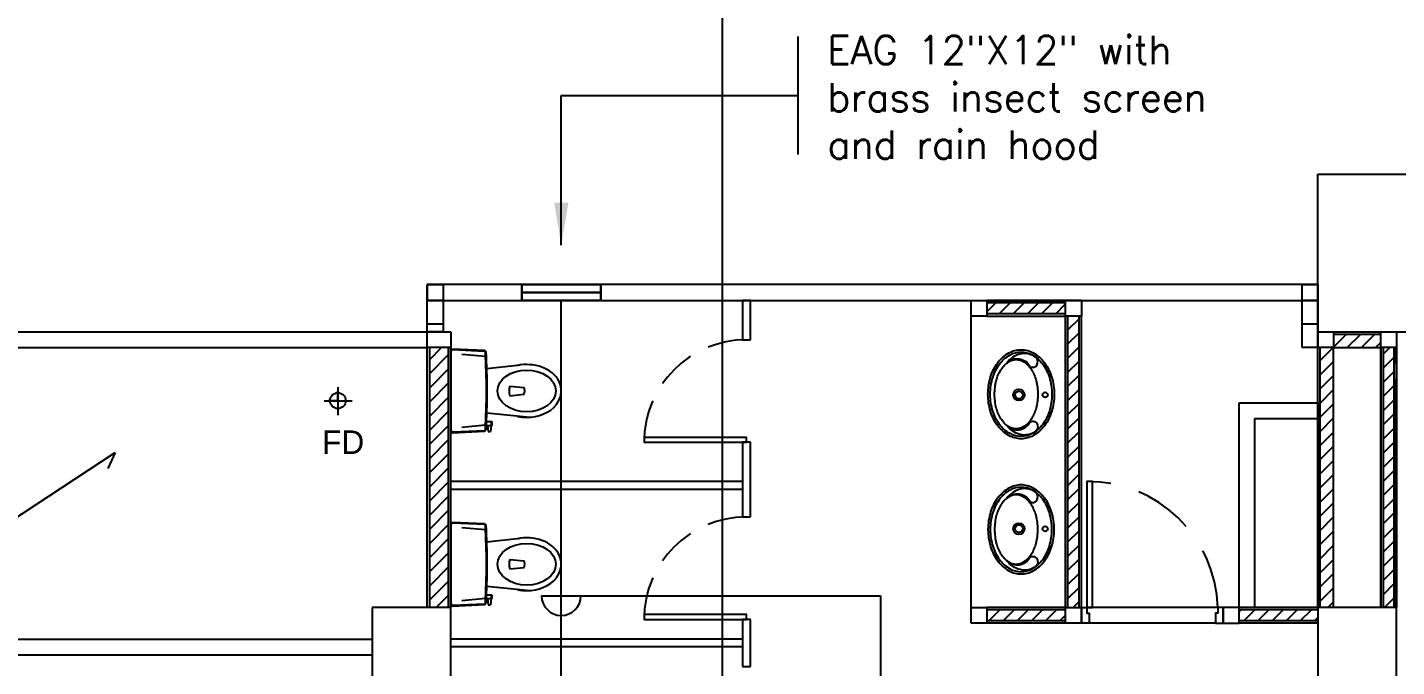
# Model space of a CAD drawing. Header units: millimetres. Extents: x -398 to 816, y -1 to 208.
# Drawn here: x 305.36 to 314.04, y 41.27 to 45.33 of the extents above; entities that cross this region are included whole.
import ezdxf

# ---------------------------------------------------------------- set-up
doc = ezdxf.new("R2010")
doc.units = ezdxf.units.MM
doc.linetypes.add('ACAD_ISO04W100', pattern=[30, 24, -3, 0, -3])
doc.linetypes.add('DASHED', pattern=[0.75, 0.5, -0.25])
for name, color, linetype in [('AA_Column', 5, 'Continuous'), ('AA_Door', 3, 'Continuous'), ('AA_FD', 6, 'Continuous'), ('AA_Floor', 31, 'Continuous'), ('AA_furn', 11, 'Continuous'), ('AA_Hatch', 8, 'Continuous'), ('AA_Wall', 1, 'Continuous'), ('AC EXF', 171, 'Continuous'), ('AC FCU', 221, 'Continuous'), ('AC Grille', 91, 'Continuous')]:
    doc.layers.add(name, color=color, linetype=linetype)
doc.styles.add('Romans', font='romans.shx')
doc.styles.add('style2', font='vit-s.shx', dxfattribs={"height": 3.2})

msp = doc.modelspace()

# ---------------------------------------------------------------- hatches: boundary and pattern name
at = {"layer": 'AA_Hatch'}
h = msp.add_hatch(dxfattribs=at)
h.set_pattern_fill('ANSI31', color=9, scale=0.02, style=0)
h.set_pattern_definition([(45, (-498.769, -475.90679), (-0.0449012806, 0.0449012806), [])])
h.paths.add_polyline_path([(308.0296, 43.2989), (307.9096, 43.2989), (307.9096, 41.6489), (308.0296, 41.6489)])
h.paths.add_polyline_path([(308.0446, 41.1489), (307.9096, 41.1489), (307.9096, 40.4489), (308.0446, 40.4489)])
h.paths.add_polyline_path([(308.0296, 40.3489), (307.9096, 40.3489), (307.9096, 37.8989), (308.0296, 37.8989)])
h.paths.add_polyline_path([(309.7658, 40.4339), (308.0446, 40.4339), (308.0446, 40.3639), (309.7658, 40.3639)])
h.paths.add_polyline_path([(311.9446, 40.4339), (309.7658, 40.4339), (309.7658, 40.3639), (311.9446, 40.3639)])
h.paths.add_polyline_path([(312.5446, 40.4339), (312.0446, 40.4339), (312.0446, 40.3639), (312.5446, 40.3639)])
h.paths.add_polyline_path([(313.7946, 40.4339), (313.6446, 40.4339), (313.6446, 40.3639), (313.7946, 40.3639)])
h.paths.add_polyline_path([(313.9446, 40.4339), (313.7946, 40.4339), (313.7946, 40.3639), (313.9446, 40.3639)])
h.paths.add_polyline_path([(314.0296, 41.1489), (313.9596, 41.1489), (313.9596, 40.4489), (314.0296, 40.4489)])
h.paths.add_polyline_path([(314.0296, 40.3489), (313.9596, 40.3489), (313.9596, 37.8989), (314.0296, 37.8989)])
h.paths.add_polyline_path([(313.6446, 43.2989), (313.5596, 43.2989), (313.5596, 41.6489), (313.6446, 41.6489)])
h.paths.add_polyline_path([(313.7946, 43.3839), (313.6446, 43.3839), (313.6446, 43.2989), (313.7946, 43.2989)])
h.paths.add_polyline_path([(313.9446, 43.3839), (313.7946, 43.3839), (313.7946, 43.2989), (313.9446, 43.2989)])
h.paths.add_polyline_path([(314.0296, 43.2989), (313.9596, 43.2989), (313.9596, 41.6489), (314.0296, 41.6489)])

# ---------------------------------------------------------------- linework, layer by layer
at = {"layer": 'AA_Column', "color": 9}
for p, q in [((308.0446, 41.6489), (307.5446, 41.6489)), ((307.5446, 41.6489), (307.5446, 41.1489)), ((308.0446, 41.1489), (308.0446, 41.6489))]:
    msp.add_line(p, q, dxfattribs=at)
msp.add_lwpolyline([(313.5446, 41.1489), (314.0446, 41.1489), (314.0446, 41.6489), (313.5446, 41.6489)], close=True, dxfattribs=at)
at = {"layer": 'AA_Door', "color": 9}
for points in [[(309.2696, 42.7289), (309.2696, 42.6989), (309.9196, 42.6989), (309.9196, 42.7289)], [(312.1146, 41.6489), (312.1146, 42.4489), (312.0796, 42.4489), (312.0796, 41.6489)], [(309.2696, 41.6039), (309.2696, 41.5739), (309.9196, 41.5739), (309.9196, 41.6039)]]:
    msp.add_lwpolyline(points, close=True, dxfattribs=at)
for points in [[(312.0446, 41.5489), (312.0446, 41.6489), (312.0796, 41.6489), (312.0796, 41.6139), (312.0946, 41.6139), (312.0946, 41.5489), (312.0446, 41.5489)], [(312.9446, 41.5489), (312.9446, 41.6489), (312.9096, 41.6489), (312.9096, 41.6139), (312.8946, 41.6139), (312.8946, 41.5489), (312.9446, 41.5489)]]:
    msp.add_lwpolyline(points, dxfattribs=at)
at = {"layer": 'AA_Door', "color": 9, "linetype": 'DASHED', "ltscale": 0.5}
for centre in [(309.9196, 42.6989), (309.9196, 41.5739)]:
    msp.add_arc(centre, 0.65, 90, 180, dxfattribs=at)
at = {"layer": 'AA_Door', "color": 9, "linetype": 'DASHED', "ltscale": 0.75}
msp.add_arc((312.0872, 41.6263), 0.8227, 1.57955, 90.52926, dxfattribs=at)
at = {"layer": 'AA_FD', "color": 6}
for p, q in [((307.3273, 43.0482), (307.3273, 42.87)), ((307.3273, 42.962), (307.3273, 43.0232)), ((307.24, 42.962), (307.4182, 42.962)), ((307.3273, 42.962), (307.265, 42.962)), ((305.146, 42.1284), (305.9132, 42.6322)), ((305.9132, 42.6322), (305.8666, 42.5312))]:
    msp.add_line(p, q, dxfattribs=at)
msp.add_circle((307.3273, 42.962), 0.05, dxfattribs=at)
at = {"layer": 'AA_Floor', "color": 9}
for p, q in [((313.5446, 43.3989), (313.5446, 44.3989)), ((313.5446, 44.3989), (347.1446, 44.3989)), ((302.5446, 43.3989), (307.8946, 43.3989)), ((314.0446, 43.3989), (345.5446, 43.3989)), ((302.5446, 43.2989), (307.8946, 43.2989)), ((313.0446, 42.9489), (313.5446, 42.9489)), ((313.0446, 41.6489), (313.0446, 42.9489)), ((313.5446, 42.9489), (313.5446, 41.6489)), ((313.1446, 42.8489), (313.5446, 42.8489)), ((313.1446, 41.6489), (313.1446, 42.8489)), ((313.5446, 42.8489), (313.5446, 41.6489)), ((312.9096, 41.6489), (312.0796, 41.6489)), ((313.5446, 41.6489), (313.0446, 41.6489)), ((313.5446, 41.6489), (313.1446, 41.6489)), ((312.8946, 41.5489), (312.0946, 41.5489))]:
    msp.add_line(p, q, dxfattribs=at)
at = {"layer": 'AA_furn', "color": 9}
for p, q in [((308.0446, 43.2814), (308.0546, 43.2914)), ((308.0446, 43.2744), (308.0566, 43.2863)), ((308.0446, 43.2814), (308.0446, 42.7664)), ((308.0546, 43.2914), (308.2571, 43.2822)), ((308.0566, 43.2863), (308.255, 43.2773)), ((308.255, 43.2773), (308.2628, 43.2696)), ((308.2571, 43.2822), (308.2677, 43.2718)), ((308.2646, 43.242), (308.1146, 43.2552)), ((308.4647, 43.1851), (308.2724, 43.1649)), ((308.4184, 43.0539), (308.5084, 43.0449)), ((308.4184, 42.9939), (308.5084, 43.0029)), ((308.2704, 42.8304), (308.3042, 42.8304)), ((308.525, 42.8564), (308.2724, 42.8829)), ((308.2992, 42.8304), (308.2992, 42.8054)), ((308.3042, 42.8304), (308.3042, 42.8054)), ((308.0446, 42.7735), (308.0566, 42.7615)), ((308.0446, 42.7664), (308.0546, 42.7564)), ((308.2571, 42.7656), (308.0546, 42.7564)), ((308.255, 42.7705), (308.0566, 42.7615)), ((308.2642, 42.8057), (308.1146, 42.7926)), ((308.255, 42.7705), (308.2628, 42.7783)), ((308.2571, 42.7656), (308.2677, 42.7761)), ((308.2692, 42.8054), (308.3042, 42.8054)), ((308.2767, 42.8054), (308.2802, 42.7656)), ((308.2802, 42.7656), (308.2958, 42.7656)), ((308.2992, 42.8054), (308.2958, 42.7656)), ((308.0446, 42.1814), (308.0546, 42.1914)), ((308.0446, 42.1744), (308.0566, 42.1863)), ((308.0446, 42.1814), (308.0446, 41.6664)), ((308.0546, 42.1914), (308.2571, 42.1822)), ((308.0566, 42.1863), (308.255, 42.1773)), ((308.2646, 42.142), (308.1146, 42.1552)), ((308.255, 42.1773), (308.2628, 42.1696)), ((308.2571, 42.1822), (308.2677, 42.1718)), ((308.4647, 42.0851), (308.2724, 42.0649)), ((308.4184, 41.9539), (308.5084, 41.9449)), ((308.4184, 41.8939), (308.5084, 41.9029)), ((308.2642, 41.7057), (308.1146, 41.6926)), ((308.2692, 41.7054), (308.3042, 41.7054)), ((308.2704, 41.7304), (308.3042, 41.7304)), ((308.525, 41.7564), (308.2724, 41.7829)), ((308.2767, 41.7054), (308.2802, 41.6656)), ((308.2992, 41.7054), (308.2958, 41.6656)), ((308.2992, 41.7304), (308.2992, 41.7054)), ((308.3042, 41.7304), (308.3042, 41.7054)), ((308.0446, 41.6735), (308.0566, 41.6615)), ((308.0446, 41.6664), (308.0546, 41.6564)), ((308.2571, 41.6656), (308.0546, 41.6564)), ((308.255, 41.6705), (308.0566, 41.6615)), ((308.255, 41.6705), (308.2628, 41.6783)), ((308.2571, 41.6656), (308.2677, 41.6761)), ((308.2802, 41.6656), (308.2958, 41.6656))]:
    msp.add_line(p, q, dxfattribs=at)
for points in [[(311.662, 42.7204, -0.12778), (311.585, 42.7404, -0.106194), (311.5135, 42.8032, -0.085342), (311.4688, 42.8915, -0.074814), (311.452, 43.0029, -0.074814), (311.4688, 43.1144, -0.085342), (311.5135, 43.2027, -0.106194), (311.585, 43.2654, -0.12778), (311.662, 43.2854, -0.12778), (311.7389, 43.2654, -0.106194), (311.8105, 43.2027, -0.085342), (311.8552, 43.1144, -0.074814), (311.872, 43.0029, -0.074814), (311.8552, 42.8915, -0.085342), (311.8105, 42.8032, -0.106194), (311.7389, 42.7404, -0.12778)], [(311.662, 42.7347, -0.12778), (311.592, 42.7529, -0.106194), (311.5249, 42.8117, -0.085342), (311.4824, 42.8957, -0.074814), (311.4663, 43.0029, -0.074814), (311.4824, 43.1102, -0.085342), (311.5249, 43.1942, -0.106194), (311.592, 43.253, -0.12778), (311.662, 43.2712, -0.12778), (311.732, 43.253, -0.106194), (311.799, 43.1942, -0.085342), (311.8416, 43.1102, -0.074814), (311.8577, 43.0029, -0.074814), (311.8416, 42.8957, -0.085342), (311.799, 42.8117, -0.106194), (311.732, 42.7529, -0.12778)], [(311.6312, 43.2228, -0.147293), (311.68, 43.2081, -0.107138), (311.7284, 43.1584, -0.076503), (311.7575, 43.0908, -0.063457), (311.7687, 43.003, -0.063457), (311.7575, 42.9151, -0.076503), (311.7284, 42.8475, -0.107138), (311.68, 42.7978, -0.147293), (311.6312, 42.7831, -0.147293), (311.5824, 42.7978, -0.107138), (311.534, 42.8475, -0.076503), (311.5049, 42.9151, -0.063457), (311.4937, 43.003, -0.063457), (311.5049, 43.0908, -0.076503), (311.534, 43.1584, -0.107138), (311.5824, 43.2081, -0.147293)], [(311.662, 42.4274, 0.12778), (311.585, 42.4074, 0.106194), (311.5135, 42.3447, 0.085342), (311.4688, 42.2564, 0.074814), (311.452, 42.1449, 0.074814), (311.4688, 42.0335, 0.085342), (311.5135, 41.9452, 0.106194), (311.585, 41.8824, 0.12778), (311.662, 41.8624, 0.12778), (311.7389, 41.8824, 0.106194), (311.8105, 41.9452, 0.085342), (311.8552, 42.0335, 0.074814), (311.872, 42.1449, 0.074814), (311.8552, 42.2564, 0.085342), (311.8105, 42.3447, 0.106194), (311.7389, 42.4074, 0.12778)], [(311.662, 42.4132, 0.12778), (311.592, 42.395, 0.106194), (311.5249, 42.3362, 0.085342), (311.4824, 42.2522, 0.074814), (311.4663, 42.1449, 0.074814), (311.4824, 42.0377, 0.085342), (311.5249, 41.9537, 0.106194), (311.592, 41.8949, 0.12778), (311.662, 41.8767, 0.12778), (311.732, 41.8949, 0.106194), (311.799, 41.9537, 0.085342), (311.8416, 42.0377, 0.074814), (311.8577, 42.1449, 0.074814), (311.8416, 42.2522, 0.085342), (311.799, 42.3362, 0.106194), (311.732, 42.395, 0.12778)], [(311.6312, 41.925, 0.147293), (311.68, 41.9397, 0.107138), (311.7284, 41.9894, 0.076503), (311.7575, 42.057, 0.063457), (311.7687, 42.1449, 0.063457), (311.7575, 42.2327, 0.076503), (311.7284, 42.3003, 0.107138), (311.68, 42.35, 0.147293), (311.6312, 42.3647, 0.147293), (311.5824, 42.35, 0.107138), (311.534, 42.3003, 0.076503), (311.5049, 42.2327, 0.063457), (311.4937, 42.1449, 0.063457), (311.5049, 42.057, 0.076503), (311.534, 41.9894, 0.107138), (311.5824, 41.9397, 0.147293)]]:
    msp.add_lwpolyline(points, format="xyb", close=True, dxfattribs=at)
for points in [[(311.5725, 43.2011, -0.511627), (311.7172, 43.1806, 0.433862), (311.7612, 43.1867, 0.383662), (311.7551, 43.238, 0.231311), (311.6557, 43.2582, 0.182861), (311.5725, 43.2011, 0.790231)], [(311.5726, 42.8048, 0.512124), (311.7172, 42.8252, -0.433862), (311.7612, 42.8191, -0.383662), (311.7551, 42.7678, -0.231311), (311.6557, 42.7476, -0.183091), (311.5726, 42.8048, -0.790231)], [(311.5726, 42.3431, -0.512124), (311.7172, 42.3226, 0.433862), (311.7612, 42.3287, 0.383662), (311.7551, 42.38, 0.231311), (311.6557, 42.4002, 0.183091), (311.5726, 42.3431, 0.790231)], [(311.5725, 41.9468, 0.511627), (311.7172, 41.9672, -0.433862), (311.7612, 41.9611, -0.383662), (311.7551, 41.9098, -0.231311), (311.6557, 41.8896, -0.182861), (311.5725, 41.9468, -0.790231)]]:
    msp.add_lwpolyline(points, format="xyb", dxfattribs=at)
for centre, radius in [((311.6486, 42.9989), 0.036), ((311.6486, 42.9989), 0.0241), ((311.8146, 42.9989), 0.0162), ((311.6486, 42.1489), 0.036), ((311.6486, 42.1489), 0.0241), ((311.8146, 42.1489), 0.0162)]:
    msp.add_circle(centre, radius, dxfattribs=at)
for centre, radius, start, end in [((303.8462, 43.0239), 4.4234, 356.81664, 3.18336), ((303.8462, 43.0239), 4.4284, 356.79172, 3.20828), ((308.5062, 43.0239), 0.0928, 161.13815, 198.86185), ((308.4668, 43.0239), 0.0466, 333.215, 26.785), ((303.8462, 41.9239), 4.4234, 356.81664, 3.18336), ((303.8462, 41.9239), 4.4284, 356.79172, 3.20828), ((308.5062, 41.9239), 0.0928, 161.13815, 198.86185), ((308.4668, 41.9239), 0.0466, 333.215, 26.785)]:
    msp.add_arc(centre, radius, start, end, dxfattribs=at)
for centre in [(308.525, 43.0239), (308.525, 41.9239)]:
    msp.add_ellipse(centre, major_axis=(-0.185, 0), ratio=0.716216, dxfattribs=at)
for points in [[(308.4659, 42.8626), (308.4855, 42.8585), (308.5059, 42.8564), (308.5998, 42.8567), (308.6732, 42.8858), (308.7428, 42.9742), (308.7527, 43.0239), (308.7225, 43.1109), (308.6854, 43.1462), (308.5933, 43.1885), (308.538, 43.1959), (308.4786, 43.1878), (308.4716, 43.1866), (308.4647, 43.1851)], [(308.4659, 41.7626), (308.4855, 41.7585), (308.5059, 41.7564), (308.5998, 41.7567), (308.6732, 41.7858), (308.7428, 41.8742), (308.7527, 41.9239), (308.7225, 42.0109), (308.6854, 42.0462), (308.5933, 42.0885), (308.538, 42.0959), (308.4786, 42.0878), (308.4716, 42.0866), (308.4647, 42.0851)]]:
    msp.add_open_spline(points, degree=3, knots=[1.286089, 1.286089, 1.286089, 1.286089, 1.576268, 1.576268, 2.627882, 2.627882, 3.385411, 3.385411, 4.14294, 4.14294, 4.900469, 4.900469, 5.002966, 5.002966, 5.002966, 5.002966], dxfattribs=at)
at = {"layer": 'AA_Hatch', "color": 9}
for p, q in [((311.4446, 43.5262), (311.5024, 43.5839)), ((311.5222, 43.5139), (311.5922, 43.5839)), ((311.612, 43.5139), (311.682, 43.5839)), ((311.7018, 43.5139), (311.7718, 43.5839)), ((311.7916, 43.5139), (311.8616, 43.5839)), ((311.8814, 43.5139), (311.9446, 43.5771)), ((311.9596, 43.4125), (312.0296, 43.4825)), ((311.9596, 43.3227), (312.0296, 43.3927)), ((311.9596, 43.2329), (312.0296, 43.3029)), ((311.9596, 43.1431), (312.0296, 43.2131)), ((311.9596, 43.0533), (312.0296, 43.1233)), ((311.9596, 42.9635), (312.0296, 43.0335)), ((311.9596, 42.8737), (312.0296, 42.9437)), ((311.9596, 42.7839), (312.0296, 42.8539)), ((311.9596, 42.6941), (312.0296, 42.7641)), ((311.9596, 42.6043), (312.0296, 42.6743)), ((311.9596, 42.5145), (312.0296, 42.5845)), ((311.9596, 42.4247), (312.0296, 42.4947)), ((311.9596, 42.3349), (312.0296, 42.4049)), ((311.9596, 42.2451), (312.0296, 42.3151)), ((311.9596, 42.1553), (312.0296, 42.2253)), ((311.9596, 42.0655), (312.0296, 42.1355)), ((311.9596, 41.9757), (312.0296, 42.0457)), ((311.9596, 41.8859), (312.0296, 41.9559)), ((311.9596, 41.7961), (312.0296, 41.8661)), ((311.9596, 41.7063), (312.0296, 41.7763)), ((311.4581, 41.5639), (311.5281, 41.6339)), ((311.5479, 41.5639), (311.6179, 41.6339)), ((311.6377, 41.5639), (311.7077, 41.6339)), ((311.7275, 41.5639), (311.7975, 41.6339)), ((311.8173, 41.5639), (311.8873, 41.6339)), ((311.9921, 41.6489), (312.0296, 41.6865)), ((313.0446, 41.6239), (313.0547, 41.6339)), ((313.0745, 41.5639), (313.1445, 41.6339)), ((313.1643, 41.5639), (313.2343, 41.6339)), ((313.2541, 41.5639), (313.3241, 41.6339)), ((313.3439, 41.5639), (313.4139, 41.6339)), ((313.4337, 41.5639), (313.5037, 41.6339)), ((311.9071, 41.5639), (311.9446, 41.6015)), ((313.5235, 41.5639), (313.5446, 41.585))]:
    msp.add_line(p, q, dxfattribs=at)
at = {"layer": 'AA_Wall', "color": 9}
for p, q in [((307.8946, 43.6989), (307.8946, 43.5989)), ((313.5446, 43.6989), (307.8946, 43.6989)), ((307.8946, 43.6989), (307.9946, 43.6989)), ((307.8946, 43.5989), (307.8946, 43.6989)), ((307.9946, 43.6989), (307.9946, 43.5989)), ((313.4446, 43.6989), (313.5446, 43.6989)), ((313.4446, 43.5989), (313.4446, 43.6989)), ((313.5446, 43.6989), (313.5446, 43.5989)), ((313.5446, 43.6989), (313.5446, 43.5989)), ((307.8946, 43.4489), (307.8946, 43.5989)), ((307.8946, 43.5989), (313.5446, 43.5989)), ((307.9946, 43.5989), (307.8946, 43.5989)), ((307.9946, 43.5989), (307.9946, 43.4489)), ((309.8946, 43.5989), (309.8946, 43.3489)), ((309.9446, 43.5989), (309.8946, 43.5989)), ((309.9446, 43.3489), (309.9446, 43.5989)), ((311.3446, 43.5989), (311.4446, 43.5989)), ((311.3446, 43.4989), (311.3446, 43.5989)), ((312.0446, 43.5989), (311.4446, 43.5989)), ((311.4446, 43.5989), (311.4446, 43.4989)), ((311.9446, 43.5839), (311.4446, 43.5839)), ((311.9446, 43.5989), (312.0446, 43.5989)), ((311.9446, 43.4989), (311.9446, 43.5989)), ((312.0446, 43.5989), (312.0446, 43.4989)), ((313.4446, 43.4489), (313.4446, 43.5989)), ((313.5446, 43.5989), (313.4446, 43.5989)), ((313.5446, 43.5989), (313.5446, 43.4489)), ((307.8946, 43.4489), (307.9946, 43.4489)), ((307.8946, 43.3989), (307.8946, 43.4489)), ((307.9946, 43.4489), (307.9946, 43.3989)), ((311.3446, 41.6489), (311.3446, 43.4989)), ((311.4446, 43.4989), (311.3446, 43.4989)), ((311.9446, 43.5139), (311.4446, 43.5139)), ((311.4446, 43.4989), (311.9446, 43.4989)), ((311.9446, 41.6489), (311.9446, 43.4989)), ((312.0446, 43.4989), (311.9446, 43.4989)), ((311.9596, 41.6489), (311.9596, 43.4989)), ((312.0296, 41.6489), (312.0296, 43.4989)), ((312.0446, 41.6489), (312.0446, 43.4989)), ((313.4446, 43.4489), (313.5446, 43.4489)), ((313.4446, 43.2989), (313.4446, 43.4489)), ((313.5446, 43.4489), (313.5446, 43.2989)), ((307.8946, 43.2989), (307.8946, 43.3989)), ((307.8946, 43.3989), (308.0446, 43.3989)), ((307.9946, 43.3989), (307.8946, 43.3989)), ((308.0446, 43.3989), (308.0446, 43.2989)), ((313.5446, 43.3989), (313.6446, 43.3989)), ((313.5446, 43.2989), (313.5446, 43.3989)), ((313.6446, 43.3989), (313.9446, 43.3989)), ((313.6446, 43.3989), (313.6446, 43.2989)), ((313.6446, 43.3839), (313.9446, 43.3839)), ((307.8946, 41.6489), (307.8946, 43.2989)), ((308.0446, 43.2989), (307.8946, 43.2989)), ((307.9096, 41.6489), (307.9096, 43.2989)), ((308.0296, 41.6489), (308.0296, 43.2989)), ((308.0446, 41.6489), (308.0446, 43.2989)), ((309.8946, 43.3489), (309.9446, 43.3489)), ((313.5446, 43.2989), (313.4446, 43.2989)), ((313.5446, 41.6489), (313.5446, 43.2989)), ((313.6446, 43.2989), (313.5446, 43.2989)), ((313.5596, 41.6489), (313.5596, 43.2989)), ((313.6446, 43.2989), (313.9446, 43.2989)), ((313.6446, 41.6489), (313.6446, 43.2989)), ((313.9446, 43.2989), (313.9446, 41.6489)), ((313.9446, 41.6489), (313.9446, 43.2989)), ((313.9596, 43.2989), (313.9596, 43.1989)), ((313.9596, 43.2989), (313.9596, 41.6489)), ((314.0296, 43.1989), (314.0296, 43.2989)), ((314.0296, 43.2989), (314.0296, 43.1989)), ((314.0296, 41.6489), (314.0296, 43.2989)), ((314.0446, 43.2989), (314.0446, 41.6489)), ((314.0446, 41.6489), (314.0446, 43.2989)), ((314.0296, 43.0989), (314.0296, 41.6489)), ((309.8946, 42.6989), (309.8946, 42.2239)), ((309.9446, 42.6989), (309.8946, 42.6989)), ((309.9446, 42.2239), (309.9446, 42.6989)), ((309.8946, 42.4489), (308.0446, 42.4489)), ((309.8946, 42.3989), (308.0446, 42.3989)), ((309.8946, 42.2239), (309.9446, 42.2239)), ((311.3446, 41.6489), (311.4446, 41.6489)), ((311.3446, 41.5489), (311.3446, 41.6489)), ((311.9446, 41.6489), (311.4446, 41.6489)), ((311.4446, 41.6489), (311.4446, 41.5489)), ((311.9446, 41.6339), (311.4446, 41.6339)), ((311.9446, 41.6489), (312.0446, 41.6489)), ((311.9446, 41.5489), (311.9446, 41.6489)), ((312.0446, 41.6489), (312.0446, 41.5489)), ((313.0446, 41.6489), (312.9446, 41.6489)), ((312.9446, 41.6489), (312.9446, 41.5489)), ((313.5446, 41.6489), (313.0446, 41.6489)), ((313.0446, 41.5489), (313.0446, 41.6489)), ((313.5446, 41.6339), (313.0446, 41.6339)), ((309.8946, 41.5739), (309.8946, 41.2739)), ((309.9446, 41.5739), (309.8946, 41.5739)), ((309.9446, 41.2739), (309.9446, 41.5739)), ((311.4446, 41.5489), (311.3446, 41.5489)), ((311.9446, 41.5639), (311.4446, 41.5639)), ((311.9446, 41.5489), (311.4446, 41.5489)), ((312.0446, 41.5489), (311.9446, 41.5489)), ((312.9446, 41.5489), (313.0446, 41.5489)), ((313.5446, 41.5639), (313.0446, 41.5639)), ((313.5446, 41.5489), (313.0446, 41.5489)), ((302.5472, 41.4488), (307.5472, 41.4488)), ((309.8946, 41.4489), (308.0446, 41.4489)), ((309.8946, 41.3989), (308.0446, 41.3989)), ((302.5472, 41.3488), (307.5472, 41.3488)), ((309.8946, 41.2739), (309.9446, 41.2739))]:
    msp.add_line(p, q, dxfattribs=at)
for points in [[(314.0446, 43.2989), (313.9446, 43.2989), (313.9446, 43.3989), (314.0446, 43.3989)], [(313.9446, 43.3989), (314.0446, 43.3989), (314.0446, 43.2989), (313.9446, 43.2989)]]:
    msp.add_lwpolyline(points, close=True, dxfattribs=at)
at = {"layer": 'AC EXF', "color": 2}
for p, q in [((310.2446, 45.2739), (310.2446, 44.5239)), ((308.7446, 43.9489), (308.7446, 44.8989)), ((308.7446, 44.8989), (310.2446, 44.8989)), ((308.6196, 41.7239), (310.7696, 41.7239)), ((310.7696, 41.7239), (310.7696, 35.7239))]:
    msp.add_line(p, q, dxfattribs=at)
at = {"layer": 'AC EXF', "color": 3}
msp.add_line((308.7446, 39.8489), (308.7446, 43.5989), dxfattribs=at)
at = {"layer": 'AC EXF', "color": 2}
msp.add_arc((308.7446, 41.7239), 0.125, 180, 0, dxfattribs=at)
msp.add_solid([(308.7896, 44.2189), (308.7446, 43.9489), (308.6996, 44.2189)], dxfattribs=at)
at = {"layer": 'AC FCU', "color": 5, "linetype": 'ACAD_ISO04W100', "ltscale": 0.25}
msp.add_line((309.7658, 46.3772), (309.7658, 10.1043), dxfattribs=at)
at = {"layer": 'AC Grille', "const_width": 0.015}
msp.add_lwpolyline([(308.4946, 43.6989), (308.9946, 43.6989), (308.9946, 43.5989), (308.4946, 43.5989)], close=True, dxfattribs=at)
msp.add_lwpolyline([(308.4946, 43.6489), (308.9946, 43.6489)], dxfattribs=at)

# ---------------------------------------------------------------- texts
at = {"layer": 'AA_FD', "color": 2, "style": 'style2'}
msp.add_text('FD', height=0.15, dxfattribs=at).set_placement((307.2269, 42.6236))
at = {"layer": 'AC EXF', "color": 2, "style": 'Romans'}
for s, p in [('EAG 12"X12" with ', (310.4334, 45.0978)), ('brass insect screen', (310.4334, 44.7978)), ('and rain hood', (310.4334, 44.4978))]:
    msp.add_text(s, height=0.18, dxfattribs=at).set_placement(p)

doc.saveas('drawing.dxf')
